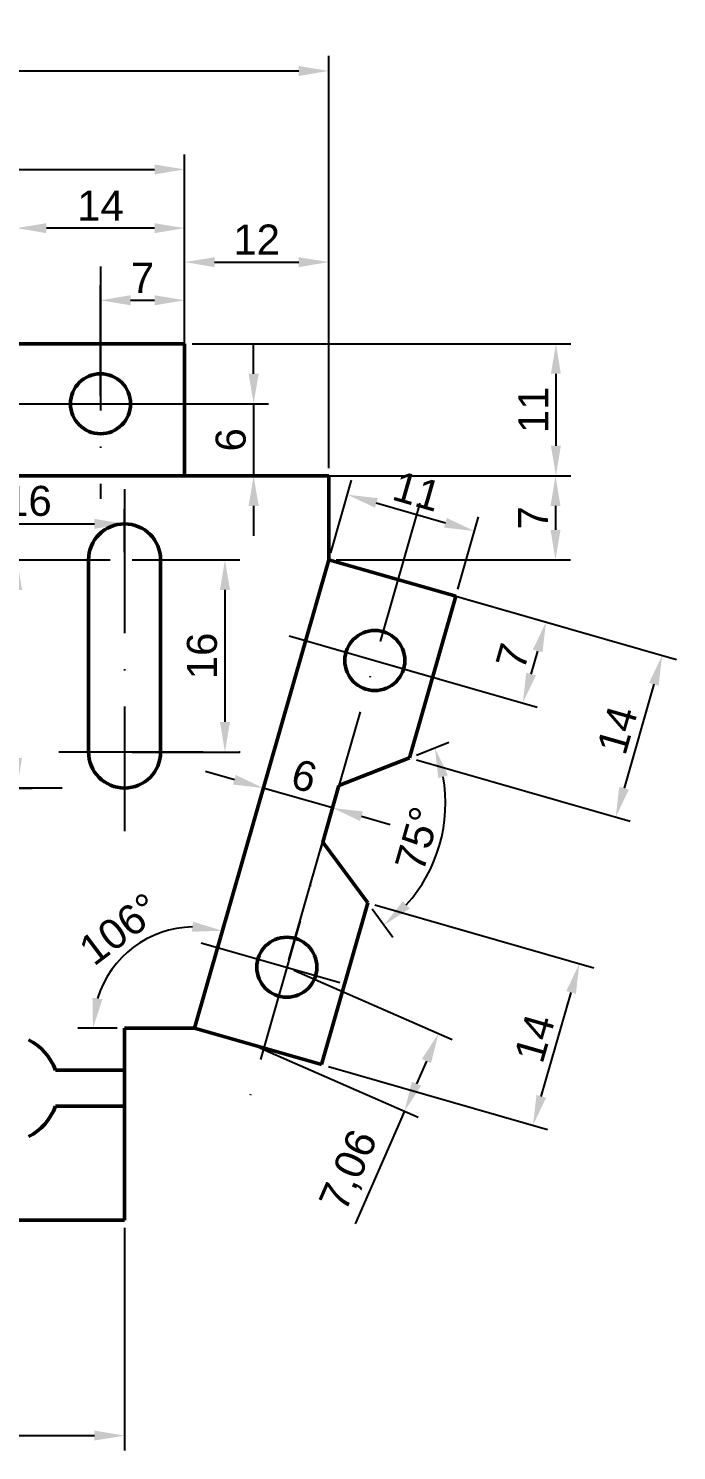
# Model space of a CAD drawing. Header units: millimetres. Extents: x 155 to 287, y 25 to 143.
# Drawn here: x 233.4 to 287.3, y 25 to 143.4 of the extents above; entities that cross this region are included whole.
import ezdxf

# ---------------------------------------------------------------- set-up
doc = ezdxf.new("R2010")
doc.units = ezdxf.units.MM
doc.linetypes.add('ACAD_ISO10W100', pattern=[18, 12, -3, 0, -3])
doc.layers.add('1粗实线', color=7, linetype='Continuous', lineweight=50)
doc.layers.add('3中心线', color=1, linetype='ACAD_ISO10W100', lineweight=25)
doc.layers.add('5标注', color=4, linetype='Continuous')
doc.styles.get("Standard").update_dxf_attribs({"font": 'arial.ttf'})
doc.dimstyles.new('ISO-25', dxfattribs={"dimtxt": 2.5, "dimasz": 2.5, "dimexe": 1.25, "dimexo": 0.625, "dimtad": 1, "dimtxsty": 'Standard', "dimcen": 2.5, "dimadec": 0, "dimazin": 0, "dimtfac": 1, "dimtmove": 0, "dimatfit": 3, "dimfxl": 0, "dimarcsym": 0})

# ---------------------------------------------------------------- blocks, each defined once
blk = doc.blocks.new('*D2')
at = {"layer": '5标注', "color": 0, "lineweight": -2, "transparency": 16777216}
for p, q in [((170.38, 106.77), (170.38, 141.11)), ((258.38, 106.77), (258.38, 141.11)), ((172.88, 139.86), (255.88, 139.86))]:
    blk.add_line(p, q, dxfattribs=at)
at = {"layer": '5标注', "color": 0, "transparency": 16777216}
for points in [[(172.88, 140.27), (172.88, 139.44), (170.38, 139.86)], [(255.88, 140.27), (255.88, 139.44), (258.38, 139.86)]]:
    blk.add_solid(points, dxfattribs=at)
at = {"layer": 'Defpoints', "color": 0, "transparency": 16777216}
for p in [(258.38, 139.86), (170.38, 106.14), (258.38, 106.14)]:
    blk.add_point(p, dxfattribs=at)
at = {"layer": '5标注', "color": 0, "transparency": 16777216, "insert": (214.38, 141.76), "char_height": 2.5, "attachment_point": 5}
blk.add_mtext('88', dxfattribs=at)
blk = doc.blocks.new('*D3')
at = {"layer": '5标注', "color": 0, "lineweight": -2, "transparency": 16777216}
for p, q in [((204.38, 117.77), (204.38, 132.91)), ((246.38, 117.77), (246.38, 132.91)), ((206.88, 131.66), (243.88, 131.66))]:
    blk.add_line(p, q, dxfattribs=at)
at = {"layer": '5标注', "color": 0, "transparency": 16777216}
for points in [[(206.88, 132.07), (206.88, 131.24), (204.38, 131.66)], [(243.88, 132.07), (243.88, 131.24), (246.38, 131.66)]]:
    blk.add_solid(points, dxfattribs=at)
at = {"layer": 'Defpoints', "color": 0, "transparency": 16777216}
for p in [(246.38, 131.66), (204.38, 117.14), (246.38, 117.14)]:
    blk.add_point(p, dxfattribs=at)
at = {"layer": '5标注', "color": 0, "transparency": 16777216, "insert": (225.38, 133.54), "char_height": 2.5, "attachment_point": 5}
blk.add_mtext('42', dxfattribs=at)
blk = doc.blocks.new('*D4')
at = {"layer": '5标注', "color": 0, "lineweight": -2, "transparency": 16777216}
for p, q in [((246.38, 106.77), (246.38, 125.19)), ((258.38, 106.77), (258.38, 125.19)), ((248.88, 123.94), (255.88, 123.94))]:
    blk.add_line(p, q, dxfattribs=at)
at = {"layer": '5标注', "color": 0, "transparency": 16777216}
for points in [[(248.88, 124.35), (248.88, 123.52), (246.38, 123.94)], [(255.88, 124.35), (255.88, 123.52), (258.38, 123.94)]]:
    blk.add_solid(points, dxfattribs=at)
at = {"layer": 'Defpoints', "color": 0, "transparency": 16777216}
for p in [(258.38, 123.94), (246.38, 106.14), (258.38, 106.14)]:
    blk.add_point(p, dxfattribs=at)
at = {"layer": '5标注', "color": 0, "transparency": 16777216, "insert": (252.38, 125.82), "char_height": 2.5, "attachment_point": 5}
blk.add_mtext('12', dxfattribs=at)
blk = doc.blocks.new('*D5')
at = {"layer": '5标注', "color": 0, "lineweight": -2, "transparency": 16777216}
for p, q in [((232.38, 117.77), (232.38, 128.02)), ((246.38, 117.77), (246.38, 128.02)), ((243.88, 126.77), (234.88, 126.77))]:
    blk.add_line(p, q, dxfattribs=at)
at = {"layer": '5标注', "color": 0, "transparency": 16777216}
for points in [[(234.88, 127.18), (234.88, 126.35), (232.38, 126.77)], [(243.88, 127.18), (243.88, 126.35), (246.38, 126.77)]]:
    blk.add_solid(points, dxfattribs=at)
at = {"layer": 'Defpoints', "color": 0, "transparency": 16777216}
for p in [(232.38, 126.77), (232.38, 117.14), (246.38, 117.14)]:
    blk.add_point(p, dxfattribs=at)
at = {"layer": '5标注', "color": 0, "transparency": 16777216, "insert": (239.38, 128.65), "char_height": 2.5, "attachment_point": 5}
blk.add_mtext('14', dxfattribs=at)
blk = doc.blocks.new('*D9')
at = {"layer": '5标注', "color": 0, "lineweight": -2, "transparency": 16777216}
for p, q in [((239.38, 112.77), (239.38, 122.01)), ((246.38, 111.83), (246.38, 122.01)), ((241.88, 120.76), (243.88, 120.76))]:
    blk.add_line(p, q, dxfattribs=at)
at = {"layer": '5标注', "color": 0, "transparency": 16777216}
for points in [[(241.88, 121.18), (241.88, 120.34), (239.38, 120.76)], [(243.88, 121.18), (243.88, 120.34), (246.38, 120.76)]]:
    blk.add_solid(points, dxfattribs=at)
at = {"layer": 'Defpoints', "color": 0, "transparency": 16777216}
for p in [(246.38, 120.76), (239.38, 112.14), (246.38, 111.2)]:
    blk.add_point(p, dxfattribs=at)
at = {"layer": '5标注', "color": 0, "transparency": 16777216, "insert": (242.88, 122.63), "char_height": 2.5, "attachment_point": 5}
blk.add_mtext('7', dxfattribs=at)
blk = doc.blocks.new('*D11')
at = {"layer": '5标注', "color": 0, "lineweight": -2, "transparency": 16777216}
for p, q in [((247.01, 117.14), (278.55, 117.14)), ((277.3, 114.64), (277.3, 108.64)), ((247.01, 106.14), (278.55, 106.14))]:
    blk.add_line(p, q, dxfattribs=at)
at = {"layer": '5标注', "color": 0, "transparency": 16777216}
for points in [[(276.88, 114.64), (277.71, 114.64), (277.3, 117.14)], [(276.88, 108.64), (277.71, 108.64), (277.3, 106.14)]]:
    blk.add_solid(points, dxfattribs=at)
at = {"layer": 'Defpoints', "color": 0, "transparency": 16777216}
for p in [(246.38, 117.14), (246.38, 106.14), (277.3, 106.14)]:
    blk.add_point(p, dxfattribs=at)
at = {"layer": '5标注', "color": 0, "transparency": 16777216, "insert": (275.42, 111.64), "char_height": 2.5, "attachment_point": 5, "rotation": 90}
blk.add_mtext('11', dxfattribs=at)
blk = doc.blocks.new('*D12')
at = {"layer": '5标注', "color": 0, "lineweight": -2, "transparency": 16777216}
for p, q in [((259.01, 106.14), (278.51, 106.14)), ((277.26, 103.64), (277.26, 101.64)), ((259.01, 99.14), (278.51, 99.14))]:
    blk.add_line(p, q, dxfattribs=at)
at = {"layer": '5标注', "color": 0, "transparency": 16777216}
for points in [[(276.85, 103.64), (277.68, 103.64), (277.26, 106.14)], [(276.85, 101.64), (277.68, 101.64), (277.26, 99.14)]]:
    blk.add_solid(points, dxfattribs=at)
at = {"layer": 'Defpoints', "color": 0, "transparency": 16777216}
for p in [(258.38, 106.14), (258.38, 99.14), (277.26, 99.14)]:
    blk.add_point(p, dxfattribs=at)
at = {"layer": '5标注', "color": 0, "transparency": 16777216, "insert": (275.39, 102.64), "char_height": 2.5, "attachment_point": 5, "rotation": 90}
blk.add_mtext('7', dxfattribs=at)
blk = doc.blocks.new('*D13')
at = {"layer": '5标注', "color": 0, "lineweight": -2, "transparency": 16777216}
for p, q in [((258.55, 99.74), (260.28, 105.77)), ((262.34, 103.88), (268.11, 102.23)), ((269.13, 96.71), (270.86, 102.74))]:
    blk.add_line(p, q, dxfattribs=at)
at = {"layer": '5标注', "color": 0, "transparency": 16777216}
for points in [[(262.46, 104.28), (262.23, 103.48), (259.94, 104.57)], [(268.22, 102.63), (267.99, 101.83), (270.51, 101.54)]]:
    blk.add_solid(points, dxfattribs=at)
at = {"layer": 'Defpoints', "color": 0, "transparency": 16777216}
for p in [(270.51, 101.54), (258.38, 99.14), (268.95, 96.11)]:
    blk.add_point(p, dxfattribs=at)
at = {"layer": '5标注', "color": 0, "transparency": 16777216, "insert": (265.74, 104.86), "char_height": 2.5, "attachment_point": 5, "rotation": 344}
blk.add_mtext('11', dxfattribs=at)
blk = doc.blocks.new('*D14')
at = {"layer": '5标注', "color": 0, "lineweight": -2, "transparency": 16777216}
for p, q in [((269.56, 95.94), (287.34, 90.84)), ((285.45, 88.78), (282.97, 80.13)), ((265.7, 82.48), (283.48, 77.38))]:
    blk.add_line(p, q, dxfattribs=at)
at = {"layer": '5标注', "color": 0, "transparency": 16777216}
for points in [[(285.05, 88.89), (285.85, 88.66), (286.14, 91.18)], [(282.57, 80.24), (283.37, 80.01), (282.28, 77.72)]]:
    blk.add_solid(points, dxfattribs=at)
at = {"layer": 'Defpoints', "color": 0, "transparency": 16777216}
for p in [(268.95, 96.11), (265.1, 82.65), (282.28, 77.72)]:
    blk.add_point(p, dxfattribs=at)
at = {"layer": '5标注', "color": 0, "transparency": 16777216, "insert": (282.4, 84.97), "char_height": 2.5, "attachment_point": 5, "rotation": 74}
blk.add_mtext('14', dxfattribs=at)
blk = doc.blocks.new('*D15')
at = {"layer": '5标注', "color": 0, "lineweight": -2, "transparency": 16777216}
for p, q in [((225.38, 99.77), (225.38, 103.39)), ((241.38, 99.77), (241.38, 103.39)), ((227.88, 102.14), (238.88, 102.14))]:
    blk.add_line(p, q, dxfattribs=at)
at = {"layer": '5标注', "color": 0, "transparency": 16777216}
for points in [[(227.88, 102.56), (227.88, 101.73), (225.38, 102.14)], [(238.88, 102.56), (238.88, 101.73), (241.38, 102.14)]]:
    blk.add_solid(points, dxfattribs=at)
at = {"layer": 'Defpoints', "color": 0, "transparency": 16777216}
for p in [(241.38, 102.14), (225.38, 99.14), (241.38, 99.14)]:
    blk.add_point(p, dxfattribs=at)
at = {"layer": '5标注', "color": 0, "transparency": 16777216, "insert": (233.38, 104.04), "char_height": 2.5, "attachment_point": 5}
blk.add_mtext('16', dxfattribs=at)
blk = doc.blocks.new('*D21')
at = {"layer": '5标注', "color": 0, "lineweight": -2, "transparency": 16777216}
for p, q in [((194.38, 43.52), (194.38, 24.96)), ((241.38, 43.52), (241.38, 24.96)), ((196.88, 26.21), (238.88, 26.21))]:
    blk.add_line(p, q, dxfattribs=at)
at = {"layer": '5标注', "color": 0, "transparency": 16777216}
for points in [[(196.88, 26.63), (196.88, 25.8), (194.38, 26.21)], [(238.88, 26.63), (238.88, 25.8), (241.38, 26.21)]]:
    blk.add_solid(points, dxfattribs=at)
at = {"layer": 'Defpoints', "color": 0, "transparency": 16777216}
for p in [(194.38, 44.14), (241.38, 44.14), (241.38, 26.21)]:
    blk.add_point(p, dxfattribs=at)
at = {"layer": '5标注', "color": 0, "transparency": 16777216, "insert": (217.88, 28.09), "char_height": 2.5, "attachment_point": 5}
blk.add_mtext('47', dxfattribs=at)
blk = doc.blocks.new('*D34')
at = {"layer": '5标注', "color": 0, "lineweight": -2, "transparency": 16777216}
for p, q in [((242.01, 99.14), (250.99, 99.14)), ((249.74, 96.64), (249.74, 85.64)), ((242.01, 83.14), (250.99, 83.14))]:
    blk.add_line(p, q, dxfattribs=at)
at = {"layer": '5标注', "color": 0, "transparency": 16777216}
for points in [[(249.33, 96.64), (250.16, 96.64), (249.74, 99.14)], [(249.33, 85.64), (250.16, 85.64), (249.74, 83.14)]]:
    blk.add_solid(points, dxfattribs=at)
at = {"layer": 'Defpoints', "color": 0, "transparency": 16777216}
for p in [(241.38, 99.14), (241.38, 83.14), (249.74, 83.14)]:
    blk.add_point(p, dxfattribs=at)
at = {"layer": '5标注', "color": 0, "transparency": 16777216, "insert": (247.84, 91.14), "char_height": 2.5, "attachment_point": 5, "rotation": 90}
blk.add_mtext('16', dxfattribs=at)
blk = doc.blocks.new('*D35')
at = {"layer": '5标注', "color": 0, "lineweight": -2, "transparency": 16777216}
blk.add_line((240.76, 60.14), (237.5, 60.14), dxfattribs=at)
blk.add_arc((247.2, 60.14), 8.44, 91.0286, 162.9714, dxfattribs=at)
at = {"layer": '5标注', "color": 0, "transparency": 16777216}
for points in [[(247.1, 69), (246.99, 68.17), (249.52, 68.26)], [(239.54, 62.55), (238.71, 62.68), (238.75, 60.14)]]:
    blk.add_solid(points, dxfattribs=at)
at = {"layer": 'Defpoints', "color": 0, "transparency": 16777216}
for p in [(258.38, 99.14), (244.4, 68.11), (241.38, 60.14), (247.2, 60.14), (247.2, 60.14)]:
    blk.add_point(p, dxfattribs=at)
at = {"layer": '5标注', "color": 0, "transparency": 16777216, "insert": (240.97, 68.4), "char_height": 2.5, "attachment_point": 5, "rotation": 37}
blk.add_mtext('106°', dxfattribs=at)
blk = doc.blocks.new('*D36')
at = {"layer": '5标注', "color": 0, "lineweight": -2, "transparency": 16777216}
for p, q in [((229.01, 99.14), (233.68, 99.14)), ((232.43, 82.64), (232.43, 96.64)), ((229.01, 80.14), (233.68, 80.14))]:
    blk.add_line(p, q, dxfattribs=at)
at = {"layer": '5标注', "color": 0, "transparency": 16777216}
for points in [[(232.01, 96.64), (232.85, 96.64), (232.43, 99.14)], [(232.01, 82.64), (232.85, 82.64), (232.43, 80.14)]]:
    blk.add_solid(points, dxfattribs=at)
at = {"layer": 'Defpoints', "color": 0, "transparency": 16777216}
for p in [(228.38, 99.14), (232.43, 99.14), (228.38, 80.14)]:
    blk.add_point(p, dxfattribs=at)
at = {"layer": '5标注', "color": 0, "transparency": 16777216, "insert": (230.53, 89.64), "char_height": 2.5, "attachment_point": 5, "rotation": 90}
blk.add_mtext('19', dxfattribs=at)
blk = doc.blocks.new('*D38')
at = {"layer": '5标注', "color": 0, "lineweight": -2, "transparency": 16777216}
for p, q in [((262.23, 70.4), (280.45, 65.17)), ((276.08, 54.46), (278.56, 63.11)), ((258.37, 56.94), (276.59, 51.71))]:
    blk.add_line(p, q, dxfattribs=at)
at = {"layer": '5标注', "color": 0, "transparency": 16777216}
for points in [[(278.16, 63.23), (278.96, 63), (279.25, 65.52)], [(275.68, 54.58), (276.48, 54.35), (275.39, 52.06)]]:
    blk.add_solid(points, dxfattribs=at)
at = {"layer": 'Defpoints', "color": 0, "transparency": 16777216}
for p in [(261.63, 70.57), (279.25, 65.52), (257.77, 57.11)]:
    blk.add_point(p, dxfattribs=at)
at = {"layer": '5标注', "color": 0, "transparency": 16777216, "insert": (275.51, 59.3), "char_height": 2.5, "attachment_point": 5, "rotation": 74}
blk.add_mtext('14', dxfattribs=at)
blk = doc.blocks.new('*D42')
at = {"layer": '5标注', "color": 0, "lineweight": -2, "transparency": 16777216}
for p, q in [((263.85, 97.58), (277.67, 93.61)), ((275.23, 89.63), (275.78, 91.55)), ((261.92, 90.85), (275.74, 86.88))]:
    blk.add_line(p, q, dxfattribs=at)
at = {"layer": '5标注', "color": 0, "transparency": 16777216}
for points in [[(275.38, 91.67), (276.18, 91.44), (276.47, 93.96)], [(274.83, 89.75), (275.63, 89.52), (274.54, 87.23)]]:
    blk.add_solid(points, dxfattribs=at)
at = {"layer": 'Defpoints', "color": 0, "transparency": 16777216}
for p in [(263.25, 97.75), (276.47, 93.96), (261.32, 91.02)]:
    blk.add_point(p, dxfattribs=at)
at = {"layer": '5标注', "color": 0, "transparency": 16777216, "insert": (273.7, 91.11), "char_height": 2.5, "attachment_point": 5, "rotation": 74}
blk.add_mtext('7', dxfattribs=at)
blk = doc.blocks.new('*D43')
at = {"layer": '5标注', "color": 0, "lineweight": -2, "transparency": 16777216}
for p, q in [((255.47, 64.97), (268.67, 59.19)), ((252.64, 58.5), (265.84, 52.72)), ((266.52, 57.4), (265.69, 55.51)), ((264.69, 53.22), (260.59, 43.86))]:
    blk.add_line(p, q, dxfattribs=at)
at = {"layer": '5标注', "color": 0, "transparency": 16777216}
for points in [[(266.14, 57.57), (266.9, 57.23), (267.52, 59.69)], [(265.31, 55.68), (266.07, 55.35), (264.69, 53.22)]]:
    blk.add_solid(points, dxfattribs=at)
at = {"layer": 'Defpoints', "color": 0, "transparency": 16777216}
for p in [(254.89, 65.22), (252.06, 58.75), (264.69, 53.22)]:
    blk.add_point(p, dxfattribs=at)
at = {"layer": '5标注', "color": 0, "transparency": 16777216, "insert": (260.19, 48.25), "char_height": 2.5, "attachment_point": 5, "rotation": 66.3676}
blk.add_mtext('7,06', dxfattribs=at)
blk = doc.blocks.new('*D45')
at = {"layer": '5标注', "color": 0, "lineweight": -2, "transparency": 16777216}
for p, q in [((250.53, 80.83), (248.12, 81.51)), ((249.3, 67.47), (253.28, 81.34)), ((258.7, 78.48), (252.93, 80.14)), ((255.07, 65.82), (259.04, 79.68)), ((261.1, 77.79), (263.5, 77.1))]:
    blk.add_line(p, q, dxfattribs=at)
at = {"layer": '5标注', "color": 0, "transparency": 16777216}
for points in [[(250.64, 81.23), (250.41, 80.43), (252.93, 80.14)], [(261.22, 78.19), (260.99, 77.39), (258.7, 78.48)]]:
    blk.add_solid(points, dxfattribs=at)
at = {"layer": 'Defpoints', "color": 0, "transparency": 16777216}
for p in [(252.93, 80.14), (249.13, 66.87), (254.89, 65.22)]:
    blk.add_point(p, dxfattribs=at)
at = {"layer": '5标注', "color": 0, "transparency": 16777216, "insert": (256.34, 81.14), "char_height": 2.5, "attachment_point": 5, "rotation": 344}
blk.add_mtext('6', dxfattribs=at)
blk = doc.blocks.new('*D46')
at = {"layer": '5标注', "color": 0, "lineweight": -2, "transparency": 16777216}
for p, q in [((252.13, 114.64), (252.13, 117.14)), ((240.01, 112.14), (253.38, 112.14)), ((252.13, 112.14), (252.13, 106.14)), ((240.01, 106.14), (253.38, 106.14)), ((252.13, 103.64), (252.13, 101.14))]:
    blk.add_line(p, q, dxfattribs=at)
at = {"layer": '5标注', "color": 0, "transparency": 16777216}
for points in [[(251.71, 114.64), (252.55, 114.64), (252.13, 112.14)], [(251.71, 103.64), (252.55, 103.64), (252.13, 106.14)]]:
    blk.add_solid(points, dxfattribs=at)
at = {"layer": 'Defpoints', "color": 0, "transparency": 16777216}
for p in [(239.38, 112.14), (239.38, 106.14), (252.13, 106.14)]:
    blk.add_point(p, dxfattribs=at)
at = {"layer": '5标注', "color": 0, "transparency": 16777216, "insert": (250.23, 109.14), "char_height": 2.5, "attachment_point": 5, "rotation": 90}
blk.add_mtext('6', dxfattribs=at)
blk = doc.blocks.new('*D47')
at = {"layer": '5标注', "color": 0, "lineweight": -2, "transparency": 16777216}
for p, q in [((265.68, 82.88), (268.39, 83.95)), ((262, 70.07), (263.73, 67.72))]:
    blk.add_line(p, q, dxfattribs=at)
blk.add_arc((255.49, 78.87), 12.61, 317.8754, 10.1246, dxfattribs=at)
at = {"layer": '5标注', "color": 0, "transparency": 16777216}
for points in [[(267.5, 80.97), (268.31, 81.2), (267.22, 83.49)], [(265.12, 70.1), (264.56, 70.72), (262.99, 68.73)]]:
    blk.add_solid(points, dxfattribs=at)
at = {"layer": 'Defpoints', "color": 0, "transparency": 16777216}
for p in [(265.1, 82.65), (259.23, 80.34), (257.88, 75.63), (266.57, 72.85), (261.63, 70.57)]:
    blk.add_point(p, dxfattribs=at)
at = {"layer": '5标注', "color": 0, "transparency": 16777216, "insert": (265.79, 75.91), "char_height": 2.5, "attachment_point": 5, "rotation": 74}
blk.add_mtext('75°', dxfattribs=at)

msp = doc.modelspace()

# ---------------------------------------------------------------- linework, layer by layer
at = {"layer": '1粗实线'}
for p, q in [((246.381, 117.143), (232.381, 117.143)), ((246.381, 106.143), (246.381, 117.143)), ((258.381, 106.143), (170.381, 106.143)), ((258.381, 99.143), (258.381, 106.143)), ((238.381, 83.143), (238.381, 99.143)), ((244.381, 99.143), (244.381, 83.143)), ((258.381, 99.143), (247.197, 60.143)), ((258.381, 99.143), (268.954, 96.111)), ((268.954, 96.111), (265.095, 82.653)), ((265.095, 82.653), (259.232, 80.343)), ((257.881, 75.634), (259.232, 80.343)), ((261.63, 70.568), (257.881, 75.634)), ((257.771, 57.111), (261.63, 70.568)), ((241.381, 44.143), (241.381, 60.143)), ((241.381, 60.143), (247.197, 60.143)), ((247.197, 60.143), (257.771, 57.111)), ((241.381, 56.643), (235.623, 56.643)), ((241.381, 53.643), (235.623, 53.643)), ((194.381, 44.143), (241.381, 44.143))]:
    msp.add_line(p, q, dxfattribs=at)
for centre in [(239.381, 112.143), (262.219, 90.76), (254.894, 65.218)]:
    msp.add_circle(centre, 2.5, dxfattribs=at)
for centre, radius, start, end in [((241.381, 99.143), 3, 0, 180), ((241.381, 83.143), 3, 180, 0), ((231.381, 55.143), 4.5, 19.47122, 63.6122), ((231.381, 55.143), 4.5, 296.3878, 340.52878)]:
    msp.add_arc(centre, radius, start, end, dxfattribs=at)
at = {"layer": '3中心线'}
for p, q in [((239.381, 123.571), (239.381, 104.239)), ((193.409, 112.143), (249.364, 112.143)), ((241.381, 105.036), (241.381, 76.547)), ((265.979, 103.874), (251.134, 52.103)), ((191.983, 99.143), (250.992, 99.143)), ((255.099, 92.802), (269.339, 88.718)), ((235.919, 83.143), (252.03, 83.143)), ((236.182, 80.143), (209.582, 80.143)), ((247.775, 67.259), (262.014, 63.176))]:
    msp.add_line(p, q, dxfattribs=at)

# ---------------------------------------------------------------- dimensions: what is measured, and where the dimension line sits
at = {"layer": '5标注'}
for p1, p2, distance, picture, middle in [((170.381, 106.143), (258.381, 106.143), 33.716, '*D2', (214.381, 141.76)), ((204.381, 117.143), (246.381, 117.143), 14.515, '*D3', (225.381, 133.538)), ((246.381, 117.143), (232.381, 117.143), -9.624, '*D5', (239.381, 128.647)), ((246.381, 106.143), (258.381, 106.143), 17.795, '*D4', (252.381, 125.818)), ((239.381, 112.143), (239.381, 106.143), 12.749, '*D46', (250.228, 109.143)), ((258.381, 99.143), (268.954, 96.111), 5.65, '*D13', (265.743, 104.865)), ((225.381, 99.143), (241.381, 99.143), 3, '*D15', (233.381, 104.044)), ((241.381, 99.143), (241.381, 83.143), 8.362, '*D34', (247.841, 91.143)), ((261.317, 91.018), (263.246, 97.747), -13.754, '*D42', (273.7, 91.109)), ((268.954, 96.111), (265.095, 82.653), 17.879, '*D14', (282.404, 84.972)), ((254.894, 65.218), (249.127, 66.871), -13.8, '*D45', (256.339, 81.138)), ((257.771, 57.111), (261.63, 70.568), -18.331, '*D38', (275.514, 59.305)), ((254.894, 65.218), (252.063, 58.747), 13.784, '*D43', (260.192, 48.247)), ((194.381, 44.143), (241.381, 44.143), -17.928, '*D21', (217.881, 28.089))]:
    dim = msp.add_aligned_dim(p1=p1, p2=p2, distance=distance, dimstyle='ISO-25', dxfattribs=at)
    dim.commit()
    dim.dimension.update_dxf_attribs({"geometry": picture, "text_midpoint": middle})
dim = msp.add_linear_dim(base=(246.381, 120.759), p1=(239.381, 112.143), p2=(246.381, 111.205), dimstyle='ISO-25', dxfattribs=at)
dim.commit()
dim.dimension.update_dxf_attribs({"geometry": '*D9', "text_midpoint": (242.881, 120.759), "dimtype": 160})
for base, p1, p2, picture, middle in [((277.298, 106.143), (246.381, 117.143), (246.381, 106.143), '*D11', (275.418, 111.643)), ((277.263, 99.143), (258.381, 106.143), (258.381, 99.143), '*D12', (275.388, 102.643)), ((232.432, 99.143), (228.381, 80.143), (228.381, 99.143), '*D36', (230.53, 89.643))]:
    dim = msp.add_linear_dim(base=base, p1=p1, p2=p2, angle=90, dimstyle='ISO-25', dxfattribs=at)
    dim.commit()
    dim.dimension.update_dxf_attribs({"geometry": picture, "text_midpoint": middle})
for base, line1, line2, picture, middle in [((244.402, 68.109), ((241.381, 60.143), (247.197, 60.143)), ((258.381, 99.143), (247.197, 60.143)), '*D35', (240.972, 68.404)), ((266.573, 72.85), ((261.63, 70.568), (257.881, 75.634)), ((265.095, 82.653), (259.232, 80.343)), '*D47', (265.79, 75.915))]:
    dim = msp.add_angular_dim_2l(base=base, line1=line1, line2=line2, dimstyle='ISO-25', dxfattribs=at)
    dim.commit()
    dim.dimension.update_dxf_attribs({"geometry": picture, "text_midpoint": middle})

doc.saveas('drawing.dxf')
